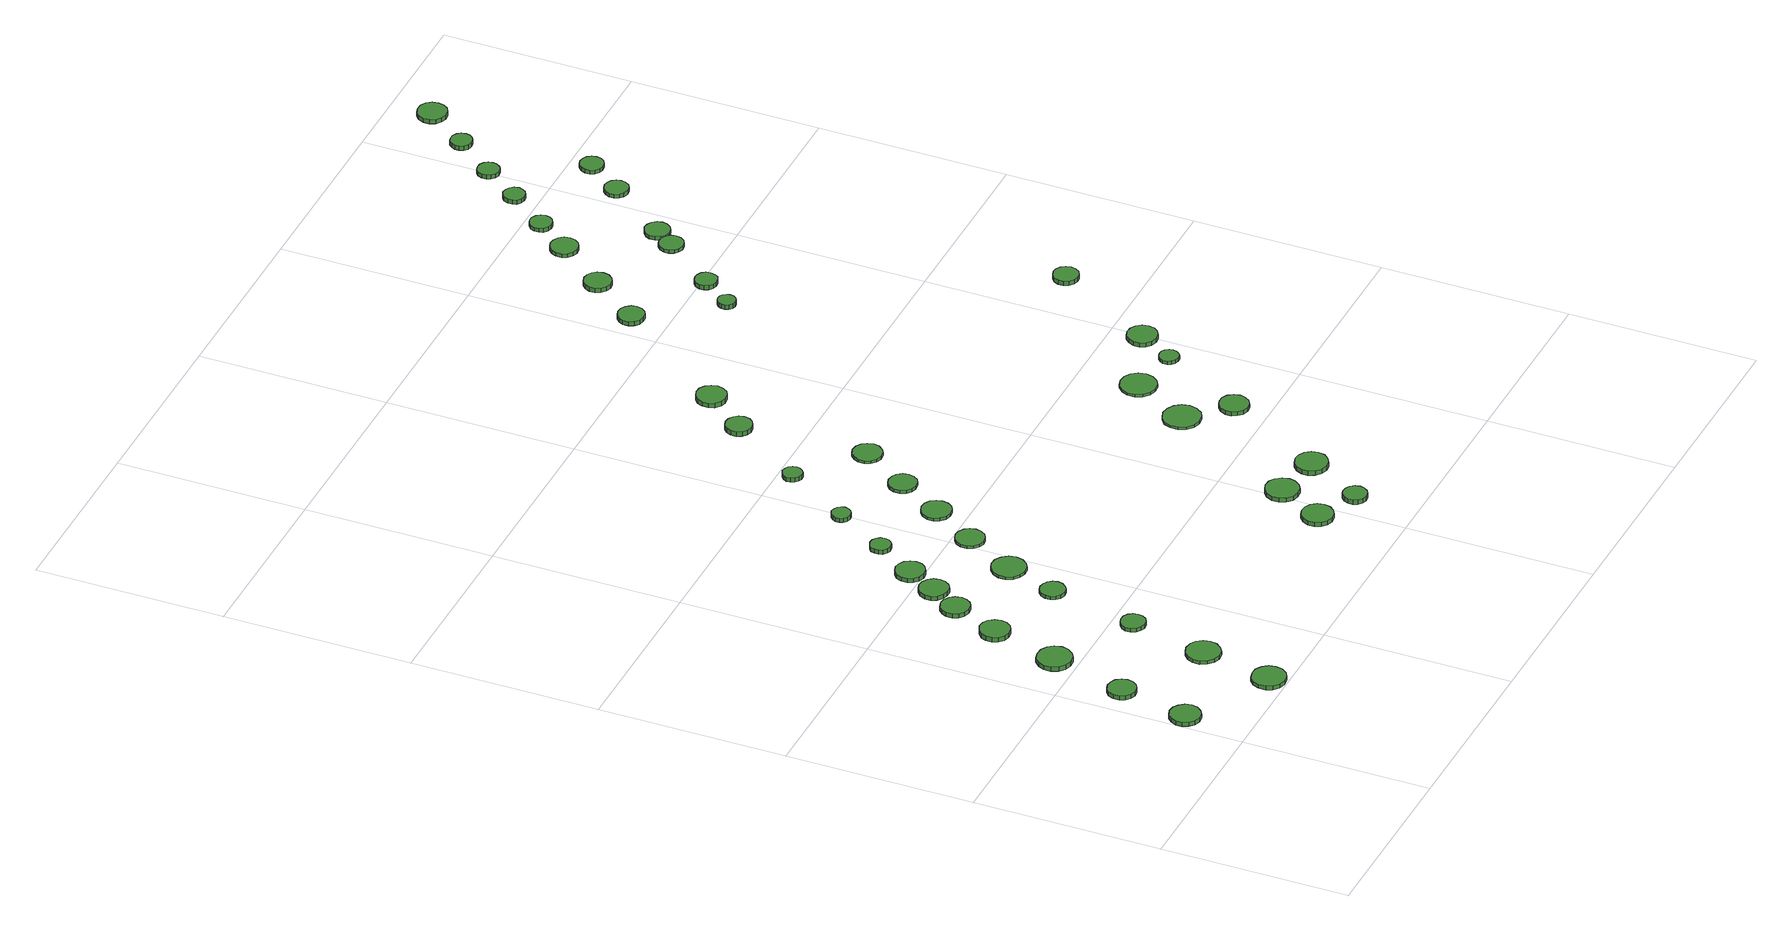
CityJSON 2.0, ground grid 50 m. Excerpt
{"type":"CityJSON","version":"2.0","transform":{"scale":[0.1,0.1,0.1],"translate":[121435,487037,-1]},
"CityObjects":{
"tree1":{"type":"SolitaryVegetationObject","attributes":{"function":"something"},"geometry":[{"type":"MultiSurface","lod":"1","boundaries":[[[0,1,2,3,4,5,6,7,8,9,10,11,12,13,14]],[[15,16,17,18,19,20,21,22,23,24,25,26,27,28,29]],[[0,29,28,1]],[[1,28,27,2]],[[2,27,26,3]],[[3,26,25,4]],[[4,25,24,5]],[[5,24,23,6]],[[6,23,22,7]],[[7,22,21,8]],[[8,21,20,9]],[[9,20,19,10]],[[10,19,18,11]],[[11,18,17,12]],[[12,17,16,13]],[[13,16,15,14]],[[14,15,29,0]]]}]},
"tree2":{"type":"SolitaryVegetationObject","attributes":{"function":"something"},"geometry":[{"type":"MultiSurface","lod":"1","boundaries":[[[30,31,32,33,34,35,36,37,38,39,40,41,42,43,44]],[[45,46,47,48,49,50,51,52,53,54,55,56,57,58,59]],[[30,59,58,31]],[[31,58,57,32]],[[32,57,56,33]],[[33,56,55,34]],[[34,55,54,35]],[[35,54,53,36]],[[36,53,52,37]],[[37,52,51,38]],[[38,51,50,39]],[[39,50,49,40]],[[40,49,48,41]],[[41,48,47,42]],[[42,47,46,43]],[[43,46,45,44]],[[44,45,59,30]]]}]},
"tree3":{"type":"SolitaryVegetationObject","attributes":{"function":"something"},"geometry":[{"type":"MultiSurface","lod":"1","boundaries":[[[60,61,62,63,64,65,66,67,68,69,70,71,72,73,74]],[[75,76,77,78,79,80,81,82,83,84,85,86,87,88,89]],[[60,89,88,61]],[[61,88,87,62]],[[62,87,86,63]],[[63,86,85,64]],[[64,85,84,65]],[[65,84,83,66]],[[66,83,82,67]],[[67,82,81,68]],[[68,81,80,69]],[[69,80,79,70]],[[70,79,78,71]],[[71,78,77,72]],[[72,77,76,73]],[[73,76,75,74]],[[74,75,89,60]]]}]},
"tree4":{"type":"SolitaryVegetationObject","attributes":{"function":"something"},"geometry":[{"type":"MultiSurface","lod":"1","boundaries":[[[90,91,92,93,94,95,96,97,98,99,100,101,102,103,104]],[[105,106,107,108,109,110,111,112,113,114,115,116,117,118,119]],[[90,119,118,91]],[[91,118,117,92]],[[92,117,116,93]],[[93,116,115,94]],[[94,115,114,95]],[[95,114,113,96]],[[96,113,112,97]],[[97,112,111,98]],[[98,111,110,99]],[[99,110,109,100]],[[100,109,108,101]],[[101,108,107,102]],[[102,107,106,103]],[[103,106,105,104]],[[104,105,119,90]]]}]},
"tree5":{"type":"SolitaryVegetationObject","attributes":{"function":"something"},"geometry":[{"type":"MultiSurface","lod":"1","boundaries":[[[120,121,122,123,124,125,126,127,128,129,130,131,132,133,134]],[[135,136,137,138,139,140,141,142,143,144,145,146,147,148,149]],[[120,149,148,121]],[[121,148,147,122]],[[122,147,146,123]],[[123,146,145,124]],[[124,145,144,125]],[[125,144,143,126]],[[126,143,142,127]],[[127,142,141,128]],[[128,141,140,129]],[[129,140,139,130]],[[130,139,138,131]],[[131,138,137,132]],[[132,137,136,133]],[[133,136,135,134]],[[134,135,149,120]]]}]},
"tree6":{"type":"SolitaryVegetationObject","attributes":{"function":"something"},"geometry":[{"type":"MultiSurface","lod":"1","boundaries":[[[150,151,152,153,154,155,156,157,158,159,160,161,162,163,164]],[[165,166,167,168,169,170,171,172,173,174,175,176,177,178,179]],[[150,179,178,151]],[[151,178,177,152]],[[152,177,176,153]],[[153,176,175,154]],[[154,175,174,155]],[[155,174,173,156]],[[156,173,172,157]],[[157,172,171,158]],[[158,171,170,159]],[[159,170,169,160]],[[160,169,168,161]],[[161,168,167,162]],[[162,167,166,163]],[[163,166,165,164]],[[164,165,179,150]]]}]},
"tree7":{"type":"SolitaryVegetationObject","attributes":{"function":"something"},"geometry":[{"type":"MultiSurface","lod":"1","boundaries":[[[180,181,182,183,184,185,186,187,188,189,190,191,192,193,194]],[[195,196,197,198,199,200,201,202,203,204,205,206,207,208,209]],[[180,209,208,181]],[[181,208,207,182]],[[182,207,206,183]],[[183,206,205,184]],[[184,205,204,185]],[[185,204,203,186]],[[186,203,202,187]],[[187,202,201,188]],[[188,201,200,189]],[[189,200,199,190]],[[190,199,198,191]],[[191,198,197,192]],[[192,197,196,193]],[[193,196,195,194]],[[194,195,209,180]]]}]},
"tree8":{"type":"SolitaryVegetationObject","attributes":{"function":"something"},"geometry":[{"type":"MultiSurface","lod":"1","boundaries":[[[210,211,212,213,214,215,216,217,218,219,220,221,222,223,224]],[[225,226,227,228,229,230,231,232,233,234,235,236,237,238,239]],[[210,239,238,211]],[[211,238,237,212]],[[212,237,236,213]],[[213,236,235,214]],[[214,235,234,215]],[[215,234,233,216]],[[216,233,232,217]],[[217,232,231,218]],[[218,231,230,219]],[[219,230,229,220]],[[220,229,228,221]],[[221,228,227,222]],[[222,227,226,223]],[[223,226,225,224]],[[224,225,239,210]]]}]},
"tree9":{"type":"SolitaryVegetationObject","attributes":{"function":"something"},"geometry":[{"type":"MultiSurface","lod":"1","boundaries":[[[240,241,242,243,244,245,246,247,248,249,250,251,252,253,254]],[[255,256,257,258,259,260,261,262,263,264,265,266,267,268,269]],[[240,269,268,241]],[[241,268,267,242]],[[242,267,266,243]],[[243,266,265,244]],[[244,265,264,245]],[[245,264,263,246]],[[246,263,262,247]],[[247,262,261,248]],[[248,261,260,249]],[[249,260,259,250]],[[250,259,258,251]],[[251,258,257,252]],[[252,257,256,253]],[[253,256,255,254]],[[254,255,269,240]]]}]},
"tree10":{"type":"SolitaryVegetationObject","attributes":{"function":"something"},"geometry":[{"type":"MultiSurface","lod":"1","boundaries":[[[270,271,272,273,274,275,276,277,278,279,280,281,282,283,284]],[[285,286,287,288,289,290,291,292,293,294,295,296,297,298,299]],[[270,299,298,271]],[[271,298,297,272]],[[272,297,296,273]],[[273,296,295,274]],[[274,295,294,275]],[[275,294,293,276]],[[276,293,292,277]],[[277,292,291,278]],[[278,291,290,279]],[[279,290,289,280]],[[280,289,288,281]],[[281,288,287,282]],[[282,287,286,283]],[[283,286,285,284]],[[284,285,299,270]]]}]},
"tree11":{"type":"SolitaryVegetationObject","attributes":{"function":"something"},"geometry":[{"type":"MultiSurface","lod":"1","boundaries":[[[300,301,302,303,304,305,306,307,308,309,310,311,312,313,314]],[[315,316,317,318,319,320,321,322,323,324,325,326,327,328,329]],[[300,329,328,301]],[[301,328,327,302]],[[302,327,326,303]],[[303,326,325,304]],[[304,325,324,305]],[[305,324,323,306]],[[306,323,322,307]],[[307,322,321,308]],[[308,321,320,309]],[[309,320,319,310]],[[310,319,318,311]],[[311,318,317,312]],[[312,317,316,313]],[[313,316,315,314]],[[314,315,329,300]]]}]},
"tree12":{"type":"SolitaryVegetationObject","attributes":{"function":"something"},"geometry":[{"type":"MultiSurface","lod":"1","boundaries":[[[330,331,332,333,334,335,336,337,338,339,340,341,342,343,344]],[[345,346,347,348,349,350,351,352,353,354,355,356,357,358,359]],[[330,359,358,331]],[[331,358,357,332]],[[332,357,356,333]],[[333,356,355,334]],[[334,355,354,335]],[[335,354,353,336]],[[336,353,352,337]],[[337,352,351,338]],[[338,351,350,339]],[[339,350,349,340]],[[340,349,348,341]],[[341,348,347,342]],[[342,347,346,343]],[[343,346,345,344]],[[344,345,359,330]]]}]},
"tree13":{"type":"SolitaryVegetationObject","attributes":{"function":"something"},"geometry":[{"type":"MultiSurface","lod":"1","boundaries":[[[360,361,362,363,364,365,366,367,368,369,370,371,372,373,374]],[[375,376,377,378,379,380,381,382,383,384,385,386,387,388,389]],[[360,389,388,361]],[[361,388,387,362]],[[362,387,386,363]],[[363,386,385,364]],[[364,385,384,365]],[[365,384,383,366]],[[366,383,382,367]],[[367,382,381,368]],[[368,381,380,369]],[[369,380,379,370]],[[370,379,378,371]],[[371,378,377,372]],[[372,377,376,373]],[[373,376,375,374]],[[374,375,389,360]]]}]},
"tree14":{"type":"SolitaryVegetationObject","attributes":{"function":"something"},"geometry":[{"type":"MultiSurface","lod":"1","boundaries":[[[390,391,392,393,394,395,396,397,398,399,400,401,402,403,404]],[[405,406,407,408,409,410,411,412,413,414,415,416,417,418,419]],[[390,419,418,391]],[[391,418,417,392]],[[392,417,416,393]],[[393,416,415,394]],[[394,415,414,395]],[[395,414,413,396]],[[396,413,412,397]],[[397,412,411,398]],[[398,411,410,399]],[[399,410,409,400]],[[400,409,408,401]],[[401,408,407,402]],[[402,407,406,403]],[[403,406,405,404]],[[404,405,419,390]]]}]},
"tree15":{"type":"SolitaryVegetationObject","attributes":{"function":"something"},"geometry":[{"type":"MultiSurface","lod":"1","boundaries":[[[420,421,422,423,424,425,426,427,428,429,430,431,432,433,434]],[[435,436,437,438,439,440,441,442,443,444,445,446,447,448,449]],[[420,449,448,421]],[[421,448,447,422]],[[422,447,446,423]],[[423,446,445,424]],[[424,445,444,425]],[[425,444,443,426]],[[426,443,442,427]],[[427,442,441,428]],[[428,441,440,429]],[[429,440,439,430]],[[430,439,438,431]],[[431,438,437,432]],[[432,437,436,433]],[[433,436,435,434]],[[434,435,449,420]]]}]},
"tree16":{"type":"SolitaryVegetationObject","attributes":{"function":"something"},"geometry":[{"type":"MultiSurface","lod":"1","boundaries":[[[450,451,452,453,454,455,456,457,458,459,460,461,462,463,464]],[[465,466,467,468,469,470,471,472,473,474,475,476,477,478,479]],[[450,479,478,451]],[[451,478,477,452]],[[452,477,476,453]],[[453,476,475,454]],[[454,475,474,455]],[[455,474,473,456]],[[456,473,472,457]],[[457,472,471,458]],[[458,471,470,459]],[[459,470,469,460]],[[460,469,468,461]],[[461,468,467,462]],[[462,467,466,463]],[[463,466,465,464]],[[464,465,479,450]]]}]},
"tree17":{"type":"SolitaryVegetationObject","attributes":{"function":"something"},"geometry":[{"type":"MultiSurface","lod":"1","boundaries":[[[480,481,482,483,484,485,486,487,488,489,490,491,492,493,494]],[[495,496,497,498,499,500,501,502,503,504,505,506,507,508,509]],[[480,509,508,481]],[[481,508,507,482]],[[482,507,506,483]],[[483,506,505,484]],[[484,505,504,485]],[[485,504,503,486]],[[486,503,502,487]],[[487,502,501,488]],[[488,501,500,489]],[[489,500,499,490]],[[490,499,498,491]],[[491,498,497,492]],[[492,497,496,493]],[[493,496,495,494]],[[494,495,509,480]]]}]},
"tree18":{"type":"SolitaryVegetationObject","attributes":{"function":"something"},"geometry":[{"type":"MultiSurface","lod":"1","boundaries":[[[510,511,512,513,514,515,516,517,518,519,520,521,522,523,524]],[[525,526,527,528,529,530,531,532,533,534,535,536,537,538,539]],[[510,539,538,511]],[[511,538,537,512]],[[512,537,536,513]],[[513,536,535,514]],[[514,535,534,515]],[[515,534,533,516]],[[516,533,532,517]],[[517,532,531,518]],[[518,531,530,519]],[[519,530,529,520]],[[520,529,528,521]],[[521,528,527,522]],[[522,527,526,523]],[[523,526,525,524]],[[524,525,539,510]]]}]},
"tree19":{"type":"SolitaryVegetationObject","attributes":{"function":"something"},"geometry":[{"type":"MultiSurface","lod":"1","boundaries":[[[540,541,542,543,544,545,546,547,548,549,550,551,552,553,554]],[[555,556,557,558,559,560,561,562,563,564,565,566,567,568,569]],[[540,569,568,541]],[[541,568,567,542]],[[542,567,566,543]],[[543,566,565,544]],[[544,565,564,545]],[[545,564,563,546]],[[546,563,562,547]],[[547,562,561,548]],[[548,561,560,549]],[[549,560,559,550]],[[550,559,558,551]],[[551,558,557,552]],[[552,557,556,553]],[[553,556,555,554]],[[554,555,569,540]]]}]},
"tree20":{"type":"SolitaryVegetationObject","attributes":{"function":"something"},"geometry":[{"type":"MultiSurface","lod":"1","boundaries":[[[570,571,572,573,574,575,576,577,578,579,580,581,582,583,584]],[[585,586,587,588,589,590,591,592,593,594,595,596,597,598,599]],[[570,599,598,571]],[[571,598,597,572]],[[572,597,596,573]],[[573,596,595,574]],[[574,595,594,575]],[[575,594,593,576]],[[576,593,592,577]],[[577,592,591,578]],[[578,591,590,579]],[[579,590,589,580]],[[580,589,588,581]],[[581,588,587,582]],[[582,587,586,583]],[[583,586,585,584]],[[584,585,599,570]]]}]},
"tree21":{"type":"SolitaryVegetationObject","attributes":{"function":"something"},"geometry":[{"type":"MultiSurface","lod":"1","boundaries":[[[600,601,602,603,604,605,606,607,608,609,610,611,612,613,614]],[[615,616,617,618,619,620,621,622,623,624,625,626,627,628,629]],[[600,629,628,601]],[[601,628,627,602]],[[602,627,626,603]],[[603,626,625,604]],[[604,625,624,605]],[[605,624,623,606]],[[606,623,622,607]],[[607,622,621,608]],[[608,621,620,609]],[[609,620,619,610]],[[610,619,618,611]],[[611,618,617,612]],[[612,617,616,613]],[[613,616,615,614]],[[614,615,629,600]]]}]},
"tree22":{"type":"SolitaryVegetationObject","attributes":{"function":"something"},"geometry":[{"type":"MultiSurface","lod":"1","boundaries":[[[630,631,632,633,634,635,636,637,638,639,640,641,642,643,644]],[[645,646,647,648,649,650,651,652,653,654,655,656,657,658,659]],[[630,659,658,631]],[[631,658,657,632]],[[632,657,656,633]],[[633,656,655,634]],[[634,655,654,635]],[[635,654,653,636]],[[636,653,652,637]],[[637,652,651,638]],[[638,651,650,639]],[[639,650,649,640]],[[640,649,648,641]],[[641,648,647,642]],[[642,647,646,643]],[[643,646,645,644]],[[644,645,659,630]]]}]},
"tree23":{"type":"SolitaryVegetationObject","attributes":{"function":"something"},"geometry":[{"type":"MultiSurface","lod":"1","boundaries":[[[660,661,662,663,664,665,666,667,668,669,670,671,672,673,674]],[[675,676,677,678,679,680,681,682,683,684,685,686,687,688,689]],[[660,689,688,661]],[[661,688,687,662]],[[662,687,686,663]],[[663,686,685,664]],[[664,685,684,665]],[[665,684,683,666]],[[666,683,682,667]],[[667,682,681,668]],[[668,681,680,669]],[[669,680,679,670]],[[670,679,678,671]],[[671,678,677,672]],[[672,677,676,673]],[[673,676,675,674]],[[674,675,689,660]]]}]},
"tree24":{"type":"SolitaryVegetationObject","attributes":{"function":"something"},"geometry":[{"type":"MultiSurface","lod":"1","boundaries":[[[690,691,692,693,694,695,696,697,698,699,700,701,702,703,704]],[[705,706,707,708,709,710,711,712,713,714,715,716,717,718,719]],[[690,719,718,691]],[[691,718,717,692]],[[692,717,716,693]],[[693,716,715,694]],[[694,715,714,695]],[[695,714,713,696]],[[696,713,712,697]],[[697,712,711,698]],[[698,711,710,699]],[[699,710,709,700]],[[700,709,708,701]],[[701,708,707,702]],[[702,707,706,703]],[[703,706,705,704]],[[704,705,719,690]]]}]},
"tree25":{"type":"SolitaryVegetationObject","attributes":{"function":"something"},"geometry":[{"type":"MultiSurface","lod":"1","boundaries":[[[720,721,722,723,724,725,726,727,728,729,730,731,732,733,734]],[[735,736,737,738,739,740,741,742,743,744,745,746,747,748,749]],[[720,749,748,721]],[[721,748,747,722]],[[722,747,746,723]],[[723,746,745,724]],[[724,745,744,725]],[[725,744,743,726]],[[726,743,742,727]],[[727,742,741,728]],[[728,741,740,729]],[[729,740,739,730]],[[730,739,738,731]],[[731,738,737,732]],[[732,737,736,733]],[[733,736,735,734]],[[734,735,749,720]]]}]},
"tree26":{"type":"SolitaryVegetationObject","attributes":{"function":"something"},"geometry":[{"type":"MultiSurface","lod":"1","boundaries":[[[750,751,752,753,754,755,756,757,758,759,760,761,762,763,764]],[[765,766,767,768,769,770,771,772,773,774,775,776,777,778,779]],[[750,779,778,751]],[[751,778,777,752]],[[752,777,776,753]],[[753,776,775,754]],[[754,775,774,755]],[[755,774,773,756]],[[756,773,772,757]],[[757,772,771,758]],[[758,771,770,759]],[[759,770,769,760]],[[760,769,768,761]],[[761,768,767,762]],[[762,767,766,763]],[[763,766,765,764]],[[764,765,779,750]]]}]},
"tree27":{"type":"SolitaryVegetationObject","attributes":{"function":"something"},"geometry":[{"type":"MultiSurface","lod":"1","boundaries":[[[780,781,782,783,784,785,786,787,788,789,790,791,792,793,794]],[[795,796,797,798,799,800,801,802,803,804,805,806,807,808,809]],[[780,809,808,781]],[[781,808,807,782]],[[782,807,806,783]],[[783,806,805,784]],[[784,805,804,785]],[[785,804,803,786]],[[786,803,802,787]],[[787,802,801,788]],[[788,801,800,789]],[[789,800,799,790]],[[790,799,798,791]],[[791,798,797,792]],[[792,797,796,793]],[[793,796,795,794]],[[794,795,809,780]]]}]},
"tree28":{"type":"SolitaryVegetationObject","attributes":{"function":"something"},"geometry":[{"type":"MultiSurface","lod":"1","boundaries":[[[810,811,812,813,814,815,816,817,818,819,820,821,822,823,824]],[[825,826,827,828,829,830,831,832,833,834,835,836,837,838,839]],[[810,839,838,811]],[[811,838,837,812]],[[812,837,836,813]],[[813,836,835,814]],[[814,835,834,815]],[[815,834,833,816]],[[816,833,832,817]],[[817,832,831,818]],[[818,831,830,819]],[[819,830,829,820]],[[820,829,828,821]],[[821,828,827,822]],[[822,827,826,823]],[[823,826,825,824]],[[824,825,839,810]]]}]},
"tree29":{"type":"SolitaryVegetationObject","attributes":{"function":"something"},"geometry":[{"type":"MultiSurface","lod":"1","boundaries":[[[840,841,842,843,844,845,846,847,848,849,850,851,852,853,854]],[[855,856,857,858,859,860,861,862,863,864,865,866,867,868,869]],[[840,869,868,841]],[[841,868,867,842]],[[842,867,866,843]],[[843,866,865,844]],[[844,865,864,845]],[[845,864,863,846]],[[846,863,862,847]],[[847,862,861,848]],[[848,861,860,849]],[[849,860,859,850]],[[850,859,858,851]],[[851,858,857,852]],[[852,857,856,853]],[[853,856,855,854]],[[854,855,869,840]]]}]},
"tree30":{"type":"SolitaryVegetationObject","attributes":{"function":"something"},"geometry":[{"type":"MultiSurface","lod":"1","boundaries":[[[870,871,872,873,874,875,876,877,878,879,880,881,882,883,884]],[[885,886,887,888,889,890,891,892,893,894,895,896,897,898,899]],[[870,899,898,871]],[[871,898,897,872]],[[872,897,896,873]],[[873,896,895,874]],[[874,895,894,875]],[[875,894,893,876]],[[876,893,892,877]],[[877,892,891,878]],[[878,891,890,879]],[[879,890,889,880]],[[880,889,888,881]],[[881,888,887,882]],[[882,887,886,883]],[[883,886,885,884]],[[884,885,899,870]]]}]},
"tree31":{"type":"SolitaryVegetationObject","attributes":{"function":"something"},"geometry":[{"type":"MultiSurface","lod":"1","boundaries":[[[900,901,902,903,904,905,906,907,908,909,910,911,912,913,914]],[[915,916,917,918,919,920,921,922,923,924,925,926,927,928,929]],[[900,929,928,901]],[[901,928,927,902]],[[902,927,926,903]],[[903,926,925,904]],[[904,925,924,905]],[[905,924,923,906]],[[906,923,922,907]],[[907,922,921,908]],[[908,921,920,909]],[[909,920,919,910]],[[910,919,918,911]],[[911,918,917,912]],[[912,917,916,913]],[[913,916,915,914]],[[914,915,929,900]]]}]},
"tree32":{"type":"SolitaryVegetationObject","attributes":{"function":"something"},"geometry":[{"type":"MultiSurface","lod":"1","boundaries":[[[930,931,932,933,934,935,936,937,938,939,940,941,942,943,944]],[[945,946,947,948,949,950,951,952,953,954,955,956,957,958,959]],[[930,959,958,931]],[[931,958,957,932]],[[932,957,956,933]],[[933,956,955,934]],[[934,955,954,935]],[[935,954,953,936]],[[936,953,952,937]],[[937,952,951,938]],[[938,951,950,939]],[[939,950,949,940]],[[940,949,948,941]],[[941,948,947,942]],[[942,947,946,943]],[[943,946,945,944]],[[944,945,959,930]]]}]},
"tree33":{"type":"SolitaryVegetationObject","attributes":{"function":"something"},"geometry":[{"type":"MultiSurface","lod":"1","boundaries":[[[960,961,962,963,964,965,966,967,968,969,970,971,972,973,974]],[[975,976,977,978,979,980,981,982,983,984,985,986,987,988,989]],[[960,989,988,961]],[[961,988,987,962]],[[962,987,986,963]],[[963,986,985,964]],[[964,985,984,965]],[[965,984,983,966]],[[966,983,982,967]],[[967,982,981,968]],[[968,981,980,969]],[[969,980,979,970]],[[970,979,978,971]],[[971,978,977,972]],[[972,977,976,973]],[[973,976,975,974]],[[974,975,989,960]]]}]},
"tree34":{"type":"SolitaryVegetationObject","attributes":{"function":"something"},"geometry":[{"type":"MultiSurface","lod":"1","boundaries":[[[990,991,992,993,994,995,996,997,998,999,1000,1001,1002,1003,1004]],[[1005,1006,1007,1008,1009,1010,1011,1012,1013,1014,1015,1016,1017,1018,1019]],[[990,1019,1018,991]],[[991,1018,1017,992]],[[992,1017,1016,993]],[[993,1016,1015,994]],[[994,1015,1014,995]],[[995,1014,1013,996]],[[996,1013,1012,997]],[[997,1012,1011,998]],[[998,1011,1010,999]],[[999,1010,1009,1000]],[[1000,1009,1008,1001]],[[1001,1008,1007,1002]],[[1002,1007,1006,1003]],[[1003,1006,1005,1004]],[[1004,1005,1019,990]]]}]},
"tree35":{"type":"SolitaryVegetationObject","attributes":{"function":"something"},"geometry":[{"type":"MultiSurface","lod":"1","boundaries":[[[1020,1021,1022,1023,1024,1025,1026,1027,1028,1029,1030,1031,1032,1033,1034]],[[1035,1036,1037,1038,1039,1040,1041,1042,1043,1044,1045,1046,1047,1048,1049]],[[1020,1049,1048,1021]],[[1021,1048,1047,1022]],[[1022,1047,1046,1023]],[[1023,1046,1045,1024]],[[1024,1045,1044,1025]],[[1025,1044,1043,1026]],[[1026,1043,1042,1027]],[[1027,1042,1041,1028]],[[1028,1041,1040,1029]],[[1029,1040,1039,1030]],[[1030,1039,1038,1031]],[[1031,1038,1037,1032]],[[1032,1037,1036,1033]],[[1033,1036,1035,1034]],[[1034,1035,1049,1020]]]}]},
"tree36":{"type":"SolitaryVegetationObject","attributes":{"function":"something"},"geometry":[{"type":"MultiSurface","lod":"1","boundaries":[[[1050,1051,1052,1053,1054,1055,1056,1057,1058,1059,1060,1061,1062,1063,1064]],[[1065,1066,1067,1068,1069,1070,1071,1072,1073,1074,1075,1076,1077,1078,1079]],[[1050,1079,1078,1051]],[[1051,1078,1077,1052]],[[1052,1077,1076,1053]],[[1053,1076,1075,1054]],[[1054,1075,1074,1055]],[[1055,1074,1073,1056]],[[1056,1073,1072,1057]],[[1057,1072,1071,1058]],[[1058,1071,1070,1059]],[[1059,1070,1069,1060]],[[1060,1069,1068,1061]],[[1061,1068,1067,1062]],[[1062,1067,1066,1063]],[[1063,1066,1065,1064]],[[1064,1065,1079,1050]]]}]},
"tree37":{"type":"SolitaryVegetationObject","attributes":{"function":"something"},"geometry":[{"type":"MultiSurface","lod":"1","boundaries":[[[1080,1081,1082,1083,1084,1085,1086,1087,1088,1089,1090,1091,1092,1093,1094]],[[1095,1096,1097,1098,1099,1100,1101,1102,1103,1104,1105,1106,1107,1108,1109]],[[1080,1109,1108,1081]],[[1081,1108,1107,1082]],[[1082,1107,1106,1083]],[[1083,1106,1105,1084]],[[1084,1105,1104,1085]],[[1085,1104,1103,1086]],[[1086,1103,1102,1087]],[[1087,1102,1101,1088]],[[1088,1101,1100,1089]],[[1089,1100,1099,1090]],[[1090,1099,1098,1091]],[[1091,1098,1097,1092]],[[1092,1097,1096,1093]],[[1093,1096,1095,1094]],[[1094,1095,1109,1080]]]}]},
"tree38":{"type":"SolitaryVegetationObject","attributes":{"function":"something"},"geometry":[{"type":"MultiSurface","lod":"1","boundaries":[[[1110,1111,1112,1113,1114,1115,1116,1117,1118,1119,1120,1121,1122,1123,1124]],[[1125,1126,1127,1128,1129,1130,1131,1132,1133,1134,1135,1136,1137,1138,1139]],[[1110,1139,1138,1111]],[[1111,1138,1137,1112]],[[1112,1137,1136,1113]],[[1113,1136,1135,1114]],[[1114,1135,1134,1115]],[[1115,1134,1133,1116]],[[1116,1133,1132,1117]],[[1117,1132,1131,1118]],[[1118,1131,1130,1119]],[[1119,1130,1129,1120]],[[1120,1129,1128,1121]],[[1121,1128,1127,1122]],[[1122,1127,1126,1123]],[[1123,1126,1125,1124]],[[1124,1125,1139,1110]]]}]},
"tree39":{"type":"SolitaryVegetationObject","attributes":{"function":"something"},"geometry":[{"type":"MultiSurface","lod":"1","boundaries":[[[1140,1141,1142,1143,1144,1145,1146,1147,1148,1149,1150,1151,1152,1153,1154]],[[1155,1156,1157,1158,1159,1160,1161,1162,1163,1164,1165,1166,1167,1168,1169]],[[1140,1169,1168,1141]],[[1141,1168,1167,1142]],[[1142,1167,1166,1143]],[[1143,1166,1165,1144]],[[1144,1165,1164,1145]],[[1145,1164,1163,1146]],[[1146,1163,1162,1147]],[[1147,1162,1161,1148]],[[1148,1161,1160,1149]],[[1149,1160,1159,1150]],[[1150,1159,1158,1151]],[[1151,1158,1157,1152]],[[1152,1157,1156,1153]],[[1153,1156,1155,1154]],[[1154,1155,1169,1140]]]}]},
"tree40":{"type":"SolitaryVegetationObject","attributes":{"function":"something"},"geometry":[{"type":"MultiSurface","lod":"1","boundaries":[[[1170,1171,1172,1173,1174,1175,1176,1177,1178,1179,1180,1181,1182,1183,1184]],[[1185,1186,1187,1188,1189,1190,1191,1192,1193,1194,1195,1196,1197,1198,1199]],[[1170,1199,1198,1171]],[[1171,1198,1197,1172]],[[1172,1197,1196,1173]],[[1173,1196,1195,1174]],[[1174,1195,1194,1175]],[[1175,1194,1193,1176]],[[1176,1193,1192,1177]],[[1177,1192,1191,1178]],[[1178,1191,1190,1179]],[[1179,1190,1189,1180]],[[1180,1189,1188,1181]],[[1181,1188,1187,1182]],[[1182,1187,1186,1183]],[[1183,1186,1185,1184]],[[1184,1185,1199,1170]]]}]},
"tree41":{"type":"SolitaryVegetationObject","attributes":{"function":"something"},"geometry":[{"type":"MultiSurface","lod":"1","boundaries":[[[1200,1201,1202,1203,1204,1205,1206,1207,1208,1209,1210,1211,1212,1213,1214]],[[1215,1216,1217,1218,1219,1220,1221,1222,1223,1224,1225,1226,1227,1228,1229]],[[1200,1229,1228,1201]],[[1201,1228,1227,1202]],[[1202,1227,1226,1203]],[[1203,1226,1225,1204]],[[1204,1225,1224,1205]],[[1205,1224,1223,1206]],[[1206,1223,1222,1207]],[[1207,1222,1221,1208]],[[1208,1221,1220,1209]],[[1209,1220,1219,1210]],[[1210,1219,1218,1211]],[[1211,1218,1217,1212]],[[1212,1217,1216,1213]],[[1213,1216,1215,1214]],[[1214,1215,1229,1200]]]}]},
"tree42":{"type":"SolitaryVegetationObject","attributes":{"function":"something"},"geometry":[{"type":"MultiSurface","lod":"1","boundaries":[[[1230,1231,1232,1233,1234,1235,1236,1237,1238,1239,1240,1241,1242,1243,1244]],[[1245,1246,1247,1248,1249,1250,1251,1252,1253,1254,1255,1256,1257,1258,1259]],[[1230,1259,1258,1231]],[[1231,1258,1257,1232]],[[1232,1257,1256,1233]],[[1233,1256,1255,1234]],[[1234,1255,1254,1235]],[[1235,1254,1253,1236]],[[1236,1253,1252,1237]],[[1237,1252,1251,1238]],[[1238,1251,1250,1239]],[[1239,1250,1249,1240]],[[1240,1249,1248,1241]],[[1241,1248,1247,1242]],[[1242,1247,1246,1243]],[[1243,1246,1245,1244]],[[1244,1245,1259,1230]]]}]},
"tree43":{"type":"SolitaryVegetationObject","attributes":{"function":"something"},"geometry":[{"type":"MultiSurface","lod":"1","boundaries":[[[1260,1261,1262,1263,1264,1265,1266,1267,1268,1269,1270,1271,1272,1273,1274]],[[1275,1276,1277,1278,1279,1280,1281,1282,1283,1284,1285,1286,1287,1288,1289]],[[1260,1289,1288,1261]],[[1261,1288,1287,1262]],[[1262,1287,1286,1263]],[[1263,1286,1285,1264]],[[1264,1285,1284,1265]],[[1265,1284,1283,1266]],[[1266,1283,1282,1267]],[[1267,1282,1281,1268]],[[1268,1281,1280,1269]],[[1269,1280,1279,1270]],[[1270,1279,1278,1271]],[[1271,1278,1277,1272]],[[1272,1277,1276,1273]],[[1273,1276,1275,1274]],[[1274,1275,1289,1260]]]}]},
"tree44":{"type":"SolitaryVegetationObject","attributes":{"function":"something"},"geometry":[{"type":"MultiSurface","lod":"1","boundaries":[[[1290,1291,1292,1293,1294,1295,1296,1297,1298,1299,1300,1301,1302,1303,1304]],[[1305,1306,1307,1308,1309,1310,1311,1312,1313,1314,1315,1316,1317,1318,1319]],[[1290,1319,1318,1291]],[[1291,1318,1317,1292]],[[1292,1317,1316,1293]],[[1293,1316,1315,1294]],[[1294,1315,1314,1295]],[[1295,1314,1313,1296]],[[1296,1313,1312,1297]],[[1297,1312,1311,1298]],[[1298,1311,1310,1299]],[[1299,1310,1309,1300]],[[1300,1309,1308,1301]],[[1301,1308,1307,1302]],[[1302,1307,1306,1303]],[[1303,1306,1305,1304]],[[1304,1305,1319,1290]]]}]},
"tree45":{"type":"SolitaryVegetationObject","attributes":{"function":"something"},"geometry":[{"type":"MultiSurface","lod":"1","boundaries":[[[1320,1321,1322,1323,1324,1325,1326,1327,1328,1329,1330,1331,1332,1333,1334]],[[1335,1336,1337,1338,1339,1340,1341,1342,1343,1344,1345,1346,1347,1348,1349]],[[1320,1349,1348,1321]],[[1321,1348,1347,1322]],[[1322,1347,1346,1323]],[[1323,1346,1345,1324]],[[1324,1345,1344,1325]],[[1325,1344,1343,1326]],[[1326,1343,1342,1327]],[[1327,1342,1341,1328]],[[1328,1341,1340,1329]],[[1329,1340,1339,1330]],[[1330,1339,1338,1331]],[[1331,1338,1337,1332]],[[1332,1337,1336,1333]],[[1333,1336,1335,1334]],[[1334,1335,1349,1320]]]}]}
},
"vertices":[
[84,172,17],[80,188,17],[70,201,17],[56,210,17],[39,212,17],[23,206,17],[11,195,17],[4,180,17],[4,163,17],[11,148,17],[23,137,17],[39,131,17],[56,133,17],[70,142,17],[80,155,17],[80,155,6],[70,142,6],[56,133,6],[39,131,6],[23,137,6],[11,148,6],[4,163,6],[4,180,6],[11,195,6],[23,206,6],[39,212,6],[56,210,6],[70,201,6],[80,188,6],[84,172,6],
[119,357,18],[116,372,18],[107,385,18],[94,392,18],[78,394,18],[64,389,18],[52,379,18],[46,365,18],[46,349,18],[52,335,18],[64,325,18],[78,320,18],[94,322,18],[107,330,18],[116,342,18],[116,342,6],[107,330,6],[94,322,6],[78,320,6],[64,325,6],[52,335,6],[46,349,6],[46,365,6],[52,379,6],[64,389,6],[78,394,6],[94,392,6],[107,385,6],[116,372,6],[119,357,6],
[316,48,17],[313,66,17],[302,80,17],[286,90,17],[268,91,17],[250,86,17],[236,74,17],[229,57,17],[229,38,17],[236,22,17],[250,9,17],[268,4,17],[286,6,17],[302,15,17],[313,30,17],[313,30,6],[302,15,6],[286,6,6],[268,4,6],[250,9,6],[236,22,6],[229,38,6],[229,57,6],[236,74,6],[250,86,6],[268,91,6],[286,90,6],[302,80,6],[313,66,6],[316,48,6],
[178,558,23],[174,577,23],[162,592,23],[146,601,23],[127,603,23],[109,598,23],[95,585,23],[87,568,23],[87,549,23],[95,531,23],[109,519,23],[127,513,23],[146,515,23],[162,524,23],[174,540,23],[174,540,10],[162,524,10],[146,515,10],[127,513,10],[109,519,10],[95,531,10],[87,549,10],[87,568,10],[95,585,10],[109,598,10],[127,603,10],[146,601,10],[162,592,10],[174,577,10],[178,558,10],
[353,239,16],[350,257,16],[339,272,16],[323,281,16],[304,283,16],[287,277,16],[273,265,16],[265,248,16],[265,229,16],[273,213,16],[287,200,16],[304,194,16],[323,196,16],[339,206,16],[350,221,16],[350,221,6],[339,206,6],[323,196,6],[304,194,6],[287,200,6],[273,213,6],[265,229,6],[265,248,6],[273,265,6],[287,277,6],[304,283,6],[323,281,6],[339,272,6],[350,257,6],[353,239,6],
[224,740,22],[220,756,22],[211,770,22],[197,778,22],[180,780,22],[165,774,22],[152,763,22],[146,748,22],[146,732,22],[152,717,22],[165,706,22],[180,701,22],[197,703,22],[211,711,22],[220,724,22],[220,724,9],[211,711,9],[197,703,9],[180,701,9],[165,706,9],[152,717,9],[146,732,9],[146,748,9],[152,763,9],[165,774,9],[180,780,9],[197,778,9],[211,770,9],[220,756,9],[224,740,9],
[388,446,17],[385,460,17],[378,470,17],[366,477,17],[353,478,17],[340,474,17],[330,465,17],[324,453,17],[324,440,17],[330,427,17],[340,419,17],[353,414,17],[366,416,17],[378,422,17],[385,433,17],[385,433,6],[378,422,6],[366,416,6],[353,414,6],[340,419,6],[330,427,6],[324,440,6],[324,453,6],[330,465,6],[340,474,6],[353,478,6],[366,477,6],[378,470,6],[385,460,6],[388,446,6],
[281,871,18],[277,886,18],[268,899,18],[255,907,18],[239,909,18],[224,904,18],[213,893,18],[206,879,18],[206,863,18],[213,849,18],[224,839,18],[239,834,18],[255,835,18],[268,843,18],[277,856,18],[277,856,6],[268,843,6],[255,835,6],[239,834,6],[224,839,6],[213,849,6],[206,863,6],[206,879,6],[213,893,6],[224,904,6],[239,909,6],[255,907,6],[268,899,6],[277,886,6],[281,871,6],
[330,950,18],[327,965,18],[318,978,18],[304,986,18],[288,988,18],[273,983,18],[261,972,18],[254,958,18],[254,942,18],[261,927,18],[273,917,18],[288,912,18],[304,913,18],[318,921,18],[327,934,18],[327,934,6],[318,921,6],[304,913,6],[288,912,6],[273,917,6],[261,927,6],[254,942,6],[254,958,6],[261,972,6],[273,983,6],[288,988,6],[304,986,6],[318,978,6],[327,965,6],[330,950,6],
[439,682,16],[436,695,16],[428,706,16],[416,713,16],[402,715,16],[389,711,16],[379,701,16],[374,689,16],[374,675,16],[379,663,16],[389,653,16],[402,649,16],[416,651,16],[428,658,16],[436,669,16],[436,669,6],[428,658,6],[416,651,6],[402,649,6],[389,653,6],[379,663,6],[374,675,6],[374,689,6],[379,701,6],[389,711,6],[402,715,6],[416,713,6],[428,706,6],[436,695,6],[439,682,6],
[376,1033,19],[373,1048,19],[364,1061,19],[350,1069,19],[334,1071,19],[319,1066,19],[307,1055,19],[301,1041,19],[301,1025,19],[307,1011,19],[319,1000,19],[334,995,19],[350,997,19],[364,1005,19],[373,1017,19],[373,1017,6],[364,1005,6],[350,997,6],[334,995,6],[319,1000,6],[307,1011,6],[301,1025,6],[301,1041,6],[307,1055,6],[319,1066,6],[334,1071,6],[350,1069,6],[364,1061,6],[373,1048,6],[376,1033,6],
[498,820,14],[494,838,14],[483,853,14],[467,863,14],[448,865,14],[431,859,14],[417,846,14],[409,829,14],[409,810,14],[417,793,14],[431,781,14],[448,775,14],[467,777,14],[483,786,14],[494,801,14],[494,801,6],[483,786,6],[467,777,6],[448,775,6],[431,781,6],[417,793,6],[409,810,6],[409,829,6],[417,846,6],[431,859,6],[448,865,6],[467,863,6],[483,853,6],[494,838,6],[498,820,6],
[438,1144,18],[436,1155,18],[429,1164,18],[420,1170,18],[408,1171,18],[398,1167,18],[389,1160,18],[385,1149,18],[385,1138,18],[389,1128,18],[398,1120,18],[408,1117,18],[420,1118,18],[429,1124,18],[436,1133,18],[436,1133,6],[429,1124,6],[420,1118,6],[408,1117,6],[398,1120,6],[389,1128,6],[385,1138,6],[385,1149,6],[389,1160,6],[398,1167,6],[408,1171,6],[420,1170,6],[429,1164,6],[436,1155,6],[438,1144,6],
[568,957,14],[565,973,14],[556,985,14],[542,993,14],[526,995,14],[511,990,14],[500,979,14],[493,965,14],[493,949,14],[500,935,14],[511,924,14],[526,919,14],[542,921,14],[556,929,14],[565,942,14],[565,942,6],[556,929,6],[542,921,6],[526,919,6],[511,924,6],[500,935,6],[493,949,6],[493,965,6],[500,979,6],[511,990,6],[526,995,6],[542,993,6],[556,985,6],[565,973,6],[568,957,6],
[522,1286,18],[519,1296,18],[513,1304,18],[504,1309,18],[494,1311,18],[484,1307,18],[476,1300,18],[472,1291,18],[472,1280,18],[476,1271,18],[484,1264,18],[494,1261,18],[504,1262,18],[513,1267,18],[519,1275,18],[519,1275,6],[513,1267,6],[504,1262,6],[494,1261,6],[484,1264,6],[476,1271,6],[472,1280,6],[472,1291,6],[476,1300,6],[484,1307,6],[494,1311,6],[504,1309,6],[513,1304,6],[519,1296,6],[522,1286,6],
[646,1080,14],[643,1096,14],[634,1109,14],[620,1117,14],[603,1119,14],[588,1114,14],[576,1103,14],[569,1088,14],[569,1072,14],[576,1057,14],[588,1046,14],[603,1041,14],[620,1043,14],[634,1051,14],[643,1064,14],[643,1064,6],[634,1051,6],[620,1043,6],[603,1041,6],[588,1046,6],[576,1057,6],[569,1072,6],[569,1088,6],[576,1103,6],[588,1114,6],[603,1119,6],[620,1117,6],[634,1109,6],[643,1096,6],[646,1080,6],
[989,212,26],[986,229,26],[976,243,26],[961,251,26],[944,253,26],[928,248,26],[915,236,26],[908,221,26],[908,204,26],[915,188,26],[928,177,26],[944,171,26],[961,173,26],[976,182,26],[986,195,26],[986,195,14],[976,182,14],[961,173,14],[944,171,14],[928,177,14],[915,188,14],[908,204,14],[908,221,14],[915,236,14],[928,248,14],[944,253,14],[961,251,14],[976,243,14],[986,229,14],[989,212,14],
[718,1202,14],[715,1217,14],[706,1230,14],[693,1237,14],[677,1239,14],[663,1234,14],[651,1224,14],[645,1210,14],[645,1194,14],[651,1180,14],[663,1170,14],[677,1165,14],[693,1167,14],[706,1174,14],[715,1187,14],[715,1187,6],[706,1174,6],[693,1167,6],[677,1165,6],[663,1170,6],[651,1180,6],[645,1194,6],[645,1210,6],[651,1224,6],[663,1234,6],[677,1239,6],[693,1237,6],[706,1230,6],[715,1217,6],[718,1202,6],
[633,1464,18],[631,1474,18],[625,1483,18],[615,1488,18],[605,1490,18],[595,1486,18],[587,1479,18],[582,1469,18],[582,1459,18],[587,1449,18],[595,1442,18],[605,1438,18],[615,1439,18],[625,1445,18],[631,1453,18],[631,1453,6],[625,1445,6],[615,1439,6],[605,1438,6],[595,1442,6],[587,1449,6],[582,1459,6],[582,1469,6],[587,1479,6],[595,1486,6],[605,1490,6],[615,1488,6],[625,1483,6],[631,1474,6],[633,1464,6],
[1096,162,26],[1093,175,26],[1085,186,26],[1074,192,26],[1061,194,26],[1049,190,26],[1039,181,26],[1034,169,26],[1034,156,26],[1039,144,26],[1049,135,26],[1061,131,26],[1074,133,26],[1085,139,26],[1093,150,26],[1093,150,13],[1085,139,13],[1074,133,13],[1061,131,13],[1049,135,13],[1039,144,13],[1034,156,13],[1034,169,13],[1039,181,13],[1049,190,13],[1061,194,13],[1074,192,13],[1085,186,13],[1093,175,13],[1096,162,13],
[1066,338,19],[1062,356,19],[1051,371,19],[1036,380,19],[1017,382,19],[1000,376,19],[987,364,19],[979,348,19],[979,329,19],[987,313,19],[1000,300,19],[1017,295,19],[1036,297,19],[1051,306,19],[1062,321,19],[1062,321,7],[1051,306,7],[1036,297,7],[1017,295,7],[1000,300,7],[987,313,7],[979,329,7],[979,348,7],[987,364,7],[1000,376,7],[1017,382,7],[1036,380,7],[1051,371,7],[1062,356,7],[1066,338,7],
[804,1333,14],[800,1348,14],[791,1361,14],[777,1369,14],[761,1371,14],[746,1366,14],[734,1355,14],[728,1341,14],[728,1325,14],[734,1310,14],[746,1299,14],[761,1294,14],[777,1296,14],[791,1304,14],[800,1317,14],[800,1317,6],[791,1304,6],[777,1296,6],[761,1294,6],[746,1299,6],[734,1310,6],[728,1325,6],[728,1341,6],[734,1355,6],[746,1366,6],[761,1371,6],[777,1369,6],[791,1361,6],[800,1348,6],[804,1333,6],
[777,1666,20],[774,1680,20],[765,1691,20],[753,1698,20],[739,1700,20],[725,1696,20],[714,1686,20],[708,1673,20],[708,1658,20],[714,1645,20],[725,1636,20],[739,1631,20],[753,1633,20],[765,1640,20],[774,1651,20],[774,1651,7],[765,1640,7],[753,1633,7],[739,1631,7],[725,1636,7],[714,1645,7],[708,1658,7],[708,1673,7],[714,1686,7],[725,1696,7],[739,1700,7],[753,1698,7],[765,1691,7],[774,1680,7],[777,1666,7],
[1196,318,20],[1193,335,20],[1182,349,20],[1167,358,20],[1150,360,20],[1133,354,20],[1120,342,20],[1112,326,20],[1112,309,20],[1120,293,20],[1133,281,20],[1150,275,20],[1167,277,20],[1182,286,20],[1193,300,20],[1193,300,7],[1182,286,7],[1167,277,7],[1150,275,7],[1133,281,7],[1120,293,7],[1112,309,7],[1112,326,7],[1120,342,7],[1133,354,7],[1150,360,7],[1167,358,7],[1182,349,7],[1193,335,7],[1196,318,7],
[865,1775,25],[861,1791,25],[852,1804,25],[838,1813,25],[821,1814,25],[806,1809,25],[793,1798,25],[787,1783,25],[787,1767,25],[793,1752,25],[806,1741,25],[821,1736,25],[838,1738,25],[852,1746,25],[861,1759,25],[861,1759,12],[852,1746,12],[838,1738,12],[821,1736,12],[806,1741,12],[793,1752,12],[787,1767,12],[787,1783,12],[793,1798,12],[806,1809,12],[821,1814,12],[838,1813,12],[852,1804,12],[861,1791,12],[865,1775,12],
[1264,690,13],[1260,710,13],[1248,726,13],[1230,736,13],[1210,739,13],[1191,732,13],[1175,719,13],[1167,700,13],[1167,680,13],[1175,661,13],[1191,647,13],[1210,641,13],[1230,643,13],[1248,653,13],[1260,670,13],[1260,670,6],[1248,653,6],[1230,643,6],[1210,641,6],[1191,647,6],[1175,661,6],[1167,680,6],[1167,700,6],[1175,719,6],[1191,732,6],[1210,739,6],[1230,736,6],[1248,726,6],[1260,710,6],[1264,690,6],
[1349,592,17],[1345,608,17],[1336,621,17],[1322,629,17],[1306,630,17],[1291,625,17],[1280,615,17],[1273,600,17],[1273,584,17],[1280,570,17],[1291,559,17],[1306,554,17],[1322,556,17],[1336,564,17],[1345,577,17],[1345,577,6],[1336,564,6],[1322,556,6],[1306,554,6],[1291,559,6],[1280,570,6],[1273,584,6],[1273,600,6],[1280,615,6],[1291,625,6],[1306,630,6],[1322,629,6],[1336,621,6],[1345,608,6],[1349,592,6],
[1346,842,13],[1342,861,13],[1331,877,13],[1314,887,13],[1294,889,13],[1276,883,13],[1261,869,13],[1253,852,13],[1253,832,13],[1261,814,13],[1276,801,13],[1294,795,13],[1314,797,13],[1331,807,13],[1342,823,13],[1342,823,6],[1331,807,6],[1314,797,6],[1294,795,6],[1276,801,6],[1261,814,6],[1253,832,6],[1253,852,6],[1261,869,6],[1276,883,6],[1294,889,6],[1314,887,6],[1331,877,6],[1342,861,6],[1346,842,6],
[1463,821,16],[1461,831,16],[1454,840,16],[1445,845,16],[1435,846,16],[1425,843,16],[1417,836,16],[1412,826,16],[1412,815,16],[1417,806,16],[1425,799,16],[1435,795,16],[1445,796,16],[1454,802,16],[1461,810,16],[1461,810,6],[1454,802,6],[1445,796,6],[1435,795,6],[1425,799,6],[1417,806,6],[1412,815,6],[1412,826,6],[1417,836,6],[1425,843,6],[1435,846,6],[1445,845,6],[1454,840,6],[1461,831,6],[1463,821,6],
[1104,2095,21],[1101,2109,21],[1092,2121,21],[1080,2128,21],[1066,2129,21],[1052,2125,21],[1041,2115,21],[1035,2102,21],[1035,2088,21],[1041,2075,21],[1052,2065,21],[1066,2061,21],[1080,2062,21],[1092,2069,21],[1101,2081,21],[1101,2081,9],[1092,2069,9],[1080,2062,9],[1066,2061,9],[1052,2065,9],[1041,2075,9],[1035,2088,9],[1035,2102,9],[1041,2115,9],[1052,2125,9],[1066,2129,9],[1080,2128,9],[1092,2121,9],[1101,2109,9],[1104,2095,9],
[1531,916,18],[1528,932,18],[1518,945,18],[1504,953,18],[1488,955,18],[1473,950,18],[1461,939,18],[1454,924,18],[1454,908,18],[1461,893,18],[1473,882,18],[1488,877,18],[1504,879,18],[1518,887,18],[1528,900,18],[1528,900,6],[1518,887,6],[1504,879,6],[1488,877,6],[1473,882,6],[1461,893,6],[1454,908,6],[1454,924,6],[1461,939,6],[1473,950,6],[1488,955,6],[1504,953,6],[1518,945,6],[1528,932,6],[1531,916,6],
[1236,1903,25],[1234,1912,25],[1228,1920,25],[1220,1925,25],[1210,1926,25],[1201,1923,25],[1194,1916,25],[1190,1908,25],[1190,1898,25],[1194,1889,25],[1201,1882,25],[1210,1879,25],[1220,1881,25],[1228,1885,25],[1234,1893,25],[1234,1893,12],[1228,1885,12],[1220,1881,12],[1210,1879,12],[1201,1882,12],[1194,1889,12],[1190,1898,12],[1190,1908,12],[1194,1916,12],[1201,1923,12],[1210,1926,12],[1220,1925,12],[1228,1920,12],[1234,1912,12],[1236,1903,12],
[1208,2229,18],[1205,2244,18],[1196,2256,18],[1183,2263,18],[1169,2265,18],[1154,2260,18],[1143,2250,18],[1137,2236,18],[1137,2222,18],[1143,2208,18],[1154,2198,18],[1169,2193,18],[1183,2195,18],[1196,2202,18],[1205,2214,18],[1205,2214,6],[1196,2202,6],[1183,2195,6],[1169,2193,6],[1154,2198,6],[1143,2208,6],[1137,2222,6],[1137,2236,6],[1143,2250,6],[1154,2260,6],[1169,2265,6],[1183,2263,6],[1196,2256,6],[1205,2244,6],[1208,2229,6],
[1311,1988,19],[1309,2000,19],[1302,2009,19],[1291,2015,19],[1279,2017,19],[1268,2013,19],[1259,2005,19],[1254,1994,19],[1254,1982,19],[1259,1971,19],[1268,1963,19],[1279,1959,19],[1291,1960,19],[1302,1966,19],[1309,1976,19],[1309,1976,6],[1302,1966,6],[1291,1960,6],[1279,1959,6],[1268,1963,6],[1259,1971,6],[1254,1982,6],[1254,1994,6],[1259,2005,6],[1268,2013,6],[1279,2017,6],[1291,2015,6],[1302,2009,6],[1309,2000,6],[1311,1988,6],
[1314,2364,17],[1311,2379,17],[1302,2391,17],[1289,2398,17],[1274,2400,17],[1259,2395,17],[1248,2385,17],[1242,2372,17],[1242,2356,17],[1248,2343,17],[1259,2333,17],[1274,2328,17],[1289,2330,17],[1302,2337,17],[1311,2349,17],[1311,2349,6],[1302,2337,6],[1289,2330,6],[1274,2328,6],[1259,2333,6],[1248,2343,6],[1242,2356,6],[1242,2372,6],[1248,2385,6],[1259,2395,6],[1274,2400,6],[1289,2398,6],[1302,2391,6],[1311,2379,6],[1314,2364,6],
[1679,1187,24],[1676,1200,24],[1668,1211,24],[1656,1218,24],[1643,1219,24],[1630,1215,24],[1619,1206,24],[1614,1193,24],[1614,1180,24],[1619,1167,24],[1630,1158,24],[1643,1154,24],[1656,1155,24],[1668,1162,24],[1676,1173,24],[1676,1173,12],[1668,1162,12],[1656,1155,12],[1643,1154,12],[1630,1158,12],[1619,1167,12],[1614,1180,12],[1614,1193,12],[1619,1206,12],[1630,1215,12],[1643,1219,12],[1656,1218,12],[1668,1211,12],[1676,1200,12],[1679,1187,12],
[1426,2130,16],[1424,2143,16],[1416,2153,16],[1404,2160,16],[1391,2161,16],[1378,2157,16],[1369,2148,16],[1363,2136,16],[1363,2123,16],[1369,2111,16],[1378,2102,16],[1391,2098,16],[1404,2099,16],[1416,2106,16],[1424,2117,16],[1424,2117,6],[1416,2106,6],[1404,2099,6],[1391,2098,6],[1378,2102,6],[1369,2111,6],[1363,2123,6],[1363,2136,6],[1369,2148,6],[1378,2157,6],[1391,2161,6],[1404,2160,6],[1416,2153,6],[1424,2143,6],[1426,2130,6],
[1378,2457,17],[1375,2469,17],[1368,2479,17],[1357,2485,17],[1345,2486,17],[1334,2482,17],[1324,2474,17],[1320,2463,17],[1320,2451,17],[1324,2440,17],[1334,2432,17],[1345,2428,17],[1357,2429,17],[1368,2435,17],[1375,2445,17],[1375,2445,6],[1368,2435,6],[1357,2429,6],[1345,2428,6],[1334,2432,6],[1324,2440,6],[1320,2451,6],[1320,2463,6],[1324,2474,6],[1334,2482,6],[1345,2486,6],[1357,2485,6],[1368,2479,6],[1375,2469,6],[1378,2457,6],
[1467,2184,16],[1464,2197,16],[1456,2208,16],[1444,2215,16],[1431,2217,16],[1418,2212,16],[1408,2203,16],[1402,2191,16],[1402,2177,16],[1408,2164,16],[1418,2155,16],[1431,2151,16],[1444,2152,16],[1456,2159,16],[1464,2170,16],[1464,2170,6],[1456,2159,6],[1444,2152,6],[1431,2151,6],[1418,2155,6],[1408,2164,6],[1402,2177,6],[1402,2191,6],[1408,2203,6],[1418,2212,6],[1431,2217,6],[1444,2215,6],[1456,2208,6],[1464,2197,6],[1467,2184,6],
[1460,2564,18],[1457,2576,18],[1450,2585,18],[1440,2591,18],[1428,2593,18],[1417,2589,18],[1408,2581,18],[1404,2570,18],[1404,2558,18],[1408,2548,18],[1417,2540,18],[1428,2536,18],[1440,2537,18],[1450,2543,18],[1457,2553,18],[1457,2553,6],[1450,2543,6],[1440,2537,6],[1428,2536,6],[1417,2540,6],[1408,2548,6],[1404,2558,6],[1404,2570,6],[1408,2581,6],[1417,2589,6],[1428,2593,6],[1440,2591,6],[1450,2585,6],[1457,2576,6],[1460,2564,6],
[1589,2347,17],[1586,2359,17],[1579,2370,17],[1568,2376,17],[1555,2378,17],[1542,2374,17],[1533,2365,17],[1527,2353,17],[1527,2340,17],[1533,2328,17],[1542,2320,17],[1555,2316,17],[1568,2317,17],[1579,2323,17],[1586,2334,17],[1586,2334,6],[1579,2323,6],[1568,2317,6],[1555,2316,6],[1542,2320,6],[1533,2328,6],[1527,2340,6],[1527,2353,6],[1533,2365,6],[1542,2374,6],[1555,2378,6],[1568,2376,6],[1579,2370,6],[1586,2359,6],[1589,2347,6],
[1533,2665,18],[1531,2677,18],[1524,2686,18],[1514,2692,18],[1502,2693,18],[1491,2690,18],[1482,2682,18],[1477,2671,18],[1477,2659,18],[1482,2649,18],[1491,2641,18],[1502,2637,18],[1514,2638,18],[1524,2644,18],[1531,2654,18],[1531,2654,6],[1524,2644,6],[1514,2638,6],[1502,2637,6],[1491,2641,6],[1482,2649,6],[1477,2659,6],[1477,2671,6],[1482,2682,6],[1491,2690,6],[1502,2693,6],[1514,2692,6],[1524,2686,6],[1531,2677,6],[1533,2665,6],
[1659,2443,17],[1656,2455,17],[1649,2466,17],[1638,2472,17],[1625,2474,17],[1613,2470,17],[1603,2461,17],[1598,2449,17],[1598,2436,17],[1603,2425,17],[1613,2416,17],[1625,2412,17],[1638,2414,17],[1649,2420,17],[1656,2430,17],[1656,2430,6],[1649,2420,6],[1638,2414,6],[1625,2412,6],[1613,2416,6],[1603,2425,6],[1598,2436,6],[1598,2449,6],[1603,2461,6],[1613,2470,6],[1625,2474,6],[1638,2472,6],[1649,2466,6],[1656,2455,6],[1659,2443,6],
[1611,2771,25],[1609,2783,25],[1602,2792,25],[1592,2798,25],[1580,2799,25],[1569,2796,25],[1561,2788,25],[1556,2777,25],[1556,2766,25],[1561,2755,25],[1569,2747,25],[1580,2744,25],[1592,2745,25],[1602,2751,25],[1609,2760,25],[1609,2760,12],[1602,2751,12],[1592,2745,12],[1580,2744,12],[1569,2747,12],[1561,2755,12],[1556,2766,12],[1556,2777,12],[1561,2788,12],[1569,2796,12],[1580,2799,12],[1592,2798,12],[1602,2792,12],[1609,2783,12],[1611,2771,12],
[1705,2885,25],[1702,2901,25],[1693,2914,25],[1679,2922,25],[1663,2923,25],[1648,2918,25],[1636,2908,25],[1630,2893,25],[1630,2878,25],[1636,2863,25],[1648,2853,25],[1663,2848,25],[1679,2849,25],[1693,2857,25],[1702,2870,25],[1702,2870,13],[1693,2857,13],[1679,2849,13],[1663,2848,13],[1648,2853,13],[1636,2863,13],[1630,2878,13],[1630,2893,13],[1636,2908,13],[1648,2918,13],[1663,2923,13],[1679,2922,13],[1693,2914,13],[1702,2901,13],[1705,2885,13]
]}
